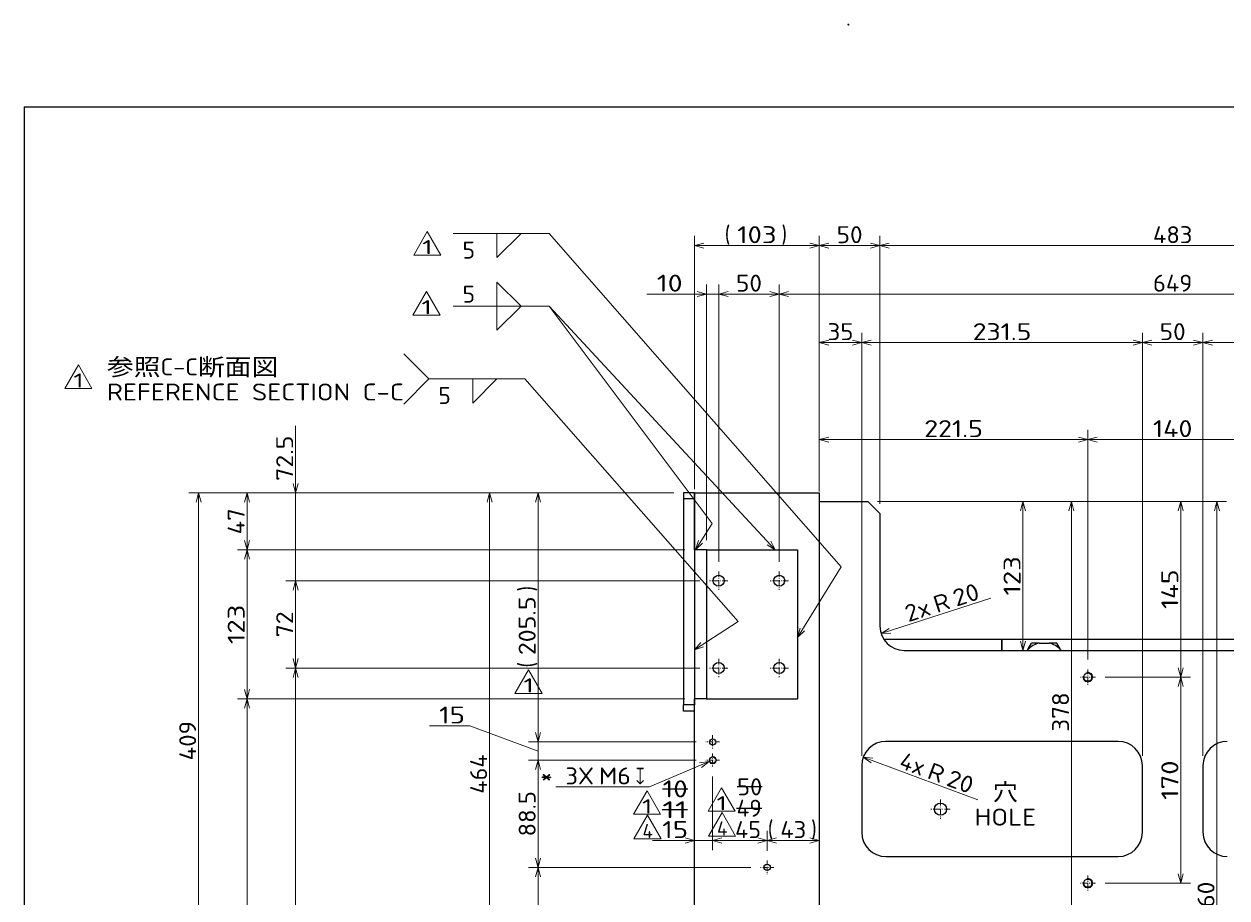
# Model space of a CAD drawing. Extents: x 0 to 1248, y -10 to 833.
# Drawn here: x 40 to 288.1, y 652.9 to 833.1 of the extents above; entities that cross this region are included whole.
import ezdxf
from ezdxf.enums import TextEntityAlignment as Align

# ---------------------------------------------------------------- set-up
doc = ezdxf.new("R2010")
doc.units = 0
doc.linetypes.add('DASHDOT', pattern=[18.5, 12, -3, 0.5, -3])
doc.layers.get('0').update_dxf_attribs({"lineweight": 13})
doc.styles.add('GDT', font='gdt.shx')
doc.styles.get("Standard").update_dxf_attribs({"font": 'isocp.shx'})
doc.dimstyles.get("Standard").update_dxf_attribs({"dimtxt": 2.5, "dimasz": 2.5, "dimexe": 1.25, "dimexo": 0.625, "dimtad": 1, "dimcen": 2.5, "dimadec": 0, "dimazin": 0, "dimtfac": 1, "dimtmove": 0, "dimatfit": 0, "dimfxl": 1, "dimarcsym": 0})

# ---------------------------------------------------------------- blocks, each defined once
blk = doc.blocks.new('*D1')
at = {"color": 7, "lineweight": 13}
for p, q in [((215.993362, 734.655274), (247.993362, 734.655274)), ((245.993362, 703.905274), (245.993362, 734.655274))]:
    blk.add_line(p, q, dxfattribs=at)
for points in [[(246.510999, 732.723424), (245.993362, 734.655274), (245.475725, 732.723424)], [(245.475725, 705.837127), (245.993362, 703.905274), (246.510999, 705.837127)]]:
    blk.add_lwpolyline(points, dxfattribs=at)
at = {"color": 7, "lineweight": 13, "width": 0.854609}
blk.add_text('123', height=3.5, rotation=90, dxfattribs=at).set_placement((245.493362, 715.220881), (245.493362, 723.339669), align=Align.FIT)
blk = doc.blocks.new('*D3')
at = {"color": 214, "lineweight": 13}
for p, q in [((181.302612, 680.98811), (168.975906, 675.774353)), ((168.975906, 675.774353), (149.64614, 675.774353))]:
    blk.add_line(p, q, dxfattribs=at)
blk.add_lwpolyline([(179.725013, 679.758806), (181.302612, 680.98811), (179.321716, 680.7123)], dxfattribs=at)
for s, width, p, p2 in [('3X', 0.953546, (151.64614, 676.274353), (157.526344, 676.274353)), ('M6', 0.967101, (158.526344, 676.274353), (165.134864, 676.274353))]:
    blk.add_text(s, height=3.5, dxfattribs=dict(at, width=width)).set_placement(p, p2, align=Align.FIT)
at = {"color": 214, "lineweight": 13, "style": 'GDT', "width": 0.52601}
blk.add_text('x', height=3.5, dxfattribs=at).set_placement((166.134872, 676.274353), (167.975906, 676.274353), align=Align.FIT)
blk = doc.blocks.new('*D17')
at = {"color": 7, "lineweight": 13}
for p, q in [((173.993362, 736.405274), (133.993362, 736.405274)), ((135.993362, 620.405274), (135.993362, 736.405274)), ((184.618362, 620.405274), (133.993362, 620.405274))]:
    blk.add_line(p, q, dxfattribs=at)
for points in [[(136.511001, 734.473424), (135.993362, 736.405274), (135.475723, 734.473424)], [(135.475723, 622.337128), (135.993362, 620.405274), (136.511001, 622.337128)]]:
    blk.add_lwpolyline(points, dxfattribs=at)
at = {"color": 7, "lineweight": 13, "width": 0.839874}
blk.add_text('464', height=3.5, rotation=90, dxfattribs=at).set_placement((135.493362, 674.345881), (135.493362, 682.464667), align=Align.FIT)
blk = doc.blocks.new('*D20')
at = {"color": 7, "lineweight": 13}
blk.add_line((216.736259, 707.365807), (239.382892, 714.694583), dxfattribs=at)
blk.add_lwpolyline([(218.414886, 708.453103), (216.736259, 707.365807), (218.733638, 707.468119)], dxfattribs=at)
for s, rotation, width, p, p2 in [('20', 17.932347, 0.868247, (232.232017, 712.905988), (237.326103, 714.554509)), ('R', 17.932356, 1.078998, (228.200851, 711.601443), (231.280593, 712.598094)), ('2x', 17.932346, 0.909155, (222.347827, 709.70732), (227.249431, 711.293551))]:
    blk.add_text(s, height=3.5, rotation=rotation, dxfattribs=dict(at, width=width)).set_placement(p, p2, align=Align.FIT)
blk = doc.blocks.new('*D21')
at = {"color": 7, "lineweight": 13}
blk.add_line((213.058364, 681.901926), (236.683536, 673.094033), dxfattribs=at)
blk.add_lwpolyline([(215.049335, 681.712098), (213.058364, 681.901926), (214.687682, 680.742045)], dxfattribs=at)
for s, rotation, width, p, p2 in [('4x', 339.553621, 0.909155, (220.232959, 679.760726), (225.060268, 677.961017)), ('R', 339.553598, 1.078997, (225.997268, 677.611688), (229.030326, 676.480906)), ('20', 339.553634, 0.868247, (229.967327, 676.131576), (234.984203, 674.261194))]:
    blk.add_text(s, height=3.5, rotation=rotation, dxfattribs=dict(at, width=width)).set_placement(p, p2, align=Align.FIT)
blk = doc.blocks.new('*D27')
at = {"color": 7, "lineweight": 13}
for p, q in [((145.993362, 676.280274), (145.993362, 690.030274)), ((131.933944, 688.338012), (123.579757, 688.338012)), ((145.993362, 683.155274), (131.933944, 688.338012)), ((178.59336, 685.030274), (143.993362, 685.030274)), ((178.59336, 681.280274), (143.993362, 681.280274))]:
    blk.add_line(p, q, dxfattribs=at)
for points in [[(145.475723, 686.962126), (145.993362, 685.030274), (146.511001, 686.962126)], [(146.511001, 679.348423), (145.993362, 681.280274), (145.475723, 679.348423)]]:
    blk.add_lwpolyline(points, dxfattribs=at)
at = {"color": 7, "lineweight": 13, "width": 0.868247}
blk.add_text('15', height=3.5, dxfattribs=at).set_placement((125.579757, 688.838012), (130.933944, 688.838012), align=Align.FIT)
blk = doc.blocks.new('*D28')
at = {"color": 7, "lineweight": 13}
for p, q in [((173.993362, 736.405274), (143.993362, 736.405274)), ((145.993362, 685.030274), (145.993362, 736.405274)), ((178.59336, 685.030274), (143.993362, 685.030274))]:
    blk.add_line(p, q, dxfattribs=at)
for points in [[(146.511001, 734.473424), (145.993362, 736.405274), (145.475723, 734.473424)], [(145.475723, 686.962126), (145.993362, 685.030274), (146.511001, 686.962126)]]:
    blk.add_lwpolyline(points, dxfattribs=at)
for s, p in [(')', (145.493362, 716.050565)), ('(', (145.493362, 700.362125))]:
    blk.add_text(s, height=3.5, rotation=90.000003, dxfattribs=at).set_placement(p)
at = {"color": 7, "lineweight": 13, "width": 0.8352}
blk.add_text('205.5', height=3.5, rotation=90, dxfattribs=at).set_placement((145.493362, 702.94016), (145.493362, 715.050565), align=Align.FIT)
blk = doc.blocks.new('*D29')
at = {"color": 7, "lineweight": 13}
for p, q in [((178.59336, 681.280274), (143.993362, 681.280274)), ((145.993362, 659.155274), (145.993362, 681.280274)), ((189.84336, 659.155274), (143.993362, 659.155274))]:
    blk.add_line(p, q, dxfattribs=at)
for points in [[(146.511001, 679.348423), (145.993362, 681.280274), (145.475723, 679.348423)], [(145.475723, 661.087127), (145.993362, 659.155274), (146.511001, 661.087127)]]:
    blk.add_lwpolyline(points, dxfattribs=at)
at = {"color": 7, "lineweight": 13, "width": 0.836938}
blk.add_text('88.5', height=3.5, rotation=90, dxfattribs=at).set_placement((145.493362, 665.544869), (145.493362, 674.890679), align=Align.FIT)
blk = doc.blocks.new('*D30')
at = {"color": 7, "lineweight": 13}
for p, q in [((189.84336, 659.155274), (143.993362, 659.155274)), ((145.993362, 634.155274), (145.993362, 659.155274)), ((176.243362, 634.155274), (143.993362, 634.155274))]:
    blk.add_line(p, q, dxfattribs=at)
for points in [[(146.511001, 657.223422), (145.993362, 659.155274), (145.475723, 657.223422)], [(145.475723, 636.087125), (145.993362, 634.155274), (146.511001, 636.087125)]]:
    blk.add_lwpolyline(points, dxfattribs=at)
at = {"color": 7, "lineweight": 13, "width": 0.854609}
blk.add_text('100', height=3.5, rotation=90, dxfattribs=at).set_placement((145.493362, 642.595879), (145.493362, 650.714669), align=Align.FIT)
blk = doc.blocks.new('*D33')
at = {"color": 7, "lineweight": 13}
for p, q in [((215.993362, 734.655274), (287.993362, 734.655274)), ((285.993362, 569.655274), (285.993362, 734.655274)), ((275.643362, 569.655274), (287.993362, 569.655274))]:
    blk.add_line(p, q, dxfattribs=at)
for points in [[(286.511, 732.723424), (285.993362, 734.655274), (285.475724, 732.723424)], [(285.475724, 571.587128), (285.993362, 569.655274), (286.511, 571.587128)]]:
    blk.add_lwpolyline(points, dxfattribs=at)
at = {"color": 7, "lineweight": 13, "width": 0.854609}
blk.add_text('660', height=3.5, rotation=90, dxfattribs=at).set_placement((285.493362, 648.095879), (285.493362, 656.214667), align=Align.FIT)
blk = doc.blocks.new('*D46')
at = {"color": 7, "lineweight": 13}
for p, q in [((180.743362, 726.655274), (180.743362, 779.405274)), ((183.243362, 722.155274), (183.243362, 779.405274)), ((168.459297, 777.405274), (188.243362, 777.405274))]:
    blk.add_line(p, q, dxfattribs=at)
for points in [[(178.811508, 776.887635), (180.743362, 777.405274), (178.811508, 777.922913)], [(185.175216, 777.922913), (183.243362, 777.405274), (185.175216, 776.887635)]]:
    blk.add_lwpolyline(points, dxfattribs=at)
at = {"color": 7, "lineweight": 13, "width": 0.868247}
blk.add_text('10', height=3.5, dxfattribs=at).set_placement((170.459297, 777.905274), (175.813484, 777.905274), align=Align.FIT)
blk = doc.blocks.new('*D47')
at = {"color": 7, "lineweight": 13}
for p, q in [((183.243362, 722.155274), (183.243362, 779.405274)), ((195.743362, 722.155274), (195.743362, 779.405274)), ((183.243362, 777.405274), (195.743362, 777.405274))]:
    blk.add_line(p, q, dxfattribs=at)
for points in [[(185.175216, 777.922913), (183.243362, 777.405274), (185.175216, 776.887635)], [(193.811508, 776.887635), (195.743362, 777.405274), (193.811508, 777.922913)]]:
    blk.add_lwpolyline(points, dxfattribs=at)
at = {"color": 7, "lineweight": 13, "width": 0.868247}
blk.add_text('50', height=3.5, dxfattribs=at).set_placement((186.816268, 777.905274), (192.170455, 777.905274), align=Align.FIT)
blk = doc.blocks.new('*D48')
at = {"color": 7, "lineweight": 13}
for p, q in [((195.743362, 722.155274), (195.743362, 779.405274)), ((357.993362, 722.155274), (357.993362, 779.405274)), ((195.743362, 777.405274), (357.993362, 777.405274))]:
    blk.add_line(p, q, dxfattribs=at)
for points in [[(197.675216, 777.922913), (195.743362, 777.405274), (197.675216, 776.887635)], [(356.061508, 776.887635), (357.993362, 777.405274), (356.061508, 777.922913)]]:
    blk.add_lwpolyline(points, dxfattribs=at)
at = {"color": 7, "lineweight": 13, "width": 0.86987}
blk.add_text('649', height=3.5, dxfattribs=at).set_placement((272.808969, 777.905274), (280.927755, 777.905274), align=Align.FIT)
blk = doc.blocks.new('*D51')
at = {"color": 7, "lineweight": 13}
for p, q in [((203.993362, 736.655274), (203.993362, 769.405274)), ((212.743362, 682.155274), (212.743362, 769.405274)), ((203.993362, 767.405274), (212.743362, 767.405274))]:
    blk.add_line(p, q, dxfattribs=at)
for points in [[(205.925216, 767.922913), (203.993362, 767.405274), (205.925216, 766.887635)], [(210.811508, 766.887635), (212.743362, 767.405274), (210.811508, 767.922913)]]:
    blk.add_lwpolyline(points, dxfattribs=at)
at = {"color": 7, "lineweight": 13, "width": 0.868247}
blk.add_text('35', height=3.5, dxfattribs=at).set_placement((205.691268, 767.905274), (211.045455, 767.905274), align=Align.FIT)
blk = doc.blocks.new('*D52')
at = {"color": 7, "lineweight": 13}
for p, q in [((212.743362, 682.155274), (212.743362, 769.405274)), ((270.618362, 682.155274), (270.618362, 769.405274)), ((212.743362, 767.405274), (270.618362, 767.405274))]:
    blk.add_line(p, q, dxfattribs=at)
for points in [[(214.675212, 767.922913), (212.743362, 767.405274), (214.675212, 766.887635)], [(268.68651, 766.887635), (270.618362, 767.405274), (268.68651, 767.922913)]]:
    blk.add_lwpolyline(points, dxfattribs=at)
at = {"color": 7, "lineweight": 13, "width": 0.8352}
blk.add_text('231.5', height=3.5, dxfattribs=at).set_placement((235.625659, 767.905274), (247.736064, 767.905274), align=Align.FIT)
blk = doc.blocks.new('*D53')
at = {"color": 7, "lineweight": 13}
for p, q in [((270.618362, 682.155274), (270.618362, 769.405274)), ((283.118362, 682.155274), (283.118362, 769.405274)), ((270.618362, 767.405274), (283.118362, 767.405274))]:
    blk.add_line(p, q, dxfattribs=at)
for points in [[(272.550213, 767.922913), (270.618362, 767.405274), (272.550213, 766.887635)], [(281.18651, 766.887635), (283.118362, 767.405274), (281.18651, 767.922913)]]:
    blk.add_lwpolyline(points, dxfattribs=at)
at = {"color": 7, "lineweight": 13, "width": 0.868247}
blk.add_text('50', height=3.5, dxfattribs=at).set_placement((274.191266, 767.905274), (279.545457, 767.905274), align=Align.FIT)
blk = doc.blocks.new('*D54')
at = {"color": 7, "lineweight": 13}
for p, q in [((283.118362, 682.155274), (283.118362, 769.405274)), ((340.993362, 682.155274), (340.993362, 769.405274)), ((283.118362, 767.405274), (340.993362, 767.405274))]:
    blk.add_line(p, q, dxfattribs=at)
for points in [[(285.050213, 767.922913), (283.118362, 767.405274), (285.050213, 766.887635)], [(339.061511, 766.887635), (340.993362, 767.405274), (339.061511, 767.922913)]]:
    blk.add_lwpolyline(points, dxfattribs=at)
at = {"color": 7, "lineweight": 13, "width": 0.8352}
blk.add_text('231.5', height=3.5, dxfattribs=at).set_placement((306.000659, 767.905274), (318.111064, 767.905274), align=Align.FIT)
blk = doc.blocks.new('*D56')
at = {"color": 7, "lineweight": 13}
for p, q in [((173.993362, 736.405274), (73.993362, 736.405274)), ((75.993362, 634.155274), (75.993362, 736.405274)), ((169.618362, 634.155274), (73.993362, 634.155274))]:
    blk.add_line(p, q, dxfattribs=at)
for points in [[(76.511001, 734.473424), (75.993362, 736.405274), (75.475723, 734.473424)], [(75.475723, 636.087125), (75.993362, 634.155274), (76.511001, 636.087125)]]:
    blk.add_lwpolyline(points, dxfattribs=at)
at = {"color": 7, "lineweight": 13, "width": 0.86987}
blk.add_text('409', height=3.5, rotation=90, dxfattribs=at).set_placement((75.493362, 681.220881), (75.493362, 689.339667), align=Align.FIT)
blk = doc.blocks.new('*D59')
at = {"color": 7, "lineweight": 13}
for p, q in [((173.993362, 736.405274), (83.993362, 736.405274)), ((85.993362, 724.655274), (85.993362, 736.405274)), ((176.243362, 724.655274), (83.993362, 724.655274))]:
    blk.add_line(p, q, dxfattribs=at)
for points in [[(86.511001, 734.473424), (85.993362, 736.405274), (85.475723, 734.473424)], [(85.475723, 726.587125), (85.993362, 724.655274), (86.511001, 726.587125)]]:
    blk.add_lwpolyline(points, dxfattribs=at)
at = {"color": 7, "lineweight": 13, "width": 0.868247}
blk.add_text('47', height=3.5, rotation=90, dxfattribs=at).set_placement((85.493362, 727.853181), (85.493362, 733.207368), align=Align.FIT)
blk = doc.blocks.new('*D60')
at = {"color": 7, "lineweight": 13}
for p, q in [((176.243362, 724.655274), (83.993362, 724.655274)), ((85.993362, 693.905274), (85.993362, 724.655274)), ((176.243362, 693.905274), (83.993362, 693.905274))]:
    blk.add_line(p, q, dxfattribs=at)
for points in [[(86.511001, 722.723424), (85.993362, 724.655274), (85.475723, 722.723424)], [(85.475723, 695.837126), (85.993362, 693.905274), (86.511001, 695.837126)]]:
    blk.add_lwpolyline(points, dxfattribs=at)
at = {"color": 7, "lineweight": 13, "width": 0.854609}
blk.add_text('123', height=3.5, rotation=90, dxfattribs=at).set_placement((85.493362, 705.220881), (85.493362, 713.339667), align=Align.FIT)
blk = doc.blocks.new('*D61')
at = {"color": 7, "lineweight": 13}
for p, q in [((176.243362, 693.905274), (83.993362, 693.905274)), ((85.993362, 549.50528), (85.993362, 693.905274)), ((176.243362, 549.50528), (83.993362, 549.50528))]:
    blk.add_line(p, q, dxfattribs=at)
for points in [[(86.511001, 691.973422), (85.993362, 693.905274), (85.475723, 691.973422)], [(85.475723, 551.437119), (85.993362, 549.50528), (86.511001, 551.437119)]]:
    blk.add_lwpolyline(points, dxfattribs=at)
at = {"color": 7, "lineweight": 13, "width": 0.8352}
blk.add_text('577.6', height=3.5, rotation=90, dxfattribs=at).set_placement((85.493362, 615.650079), (85.493362, 627.76048), align=Align.FIT)
blk = doc.blocks.new('*D64')
at = {"color": 7, "lineweight": 13}
for p, q in [((95.993362, 713.280274), (95.993362, 750.227166)), ((173.993362, 736.405274), (93.993362, 736.405274)), ((179.368362, 718.280274), (93.993362, 718.280274))]:
    blk.add_line(p, q, dxfattribs=at)
for points in [[(95.475723, 738.337125), (95.993362, 736.405274), (96.511001, 738.337125)], [(96.511001, 716.348422), (95.993362, 718.280274), (95.475723, 716.348422)]]:
    blk.add_lwpolyline(points, dxfattribs=at)
at = {"color": 7, "lineweight": 13, "width": 0.836938}
blk.add_text('72.5', height=3.5, rotation=90, dxfattribs=at).set_placement((95.493362, 738.881356), (95.493362, 748.227166), align=Align.FIT)
blk = doc.blocks.new('*D65')
at = {"color": 7, "lineweight": 13}
for p, q in [((179.368362, 718.280274), (93.993362, 718.280274)), ((95.993362, 700.280274), (95.993362, 718.280274)), ((179.368362, 700.280274), (93.993362, 700.280274))]:
    blk.add_line(p, q, dxfattribs=at)
for points in [[(96.511001, 716.348422), (95.993362, 718.280274), (95.475723, 716.348422)], [(95.475723, 702.212126), (95.993362, 700.280274), (96.511001, 702.212126)]]:
    blk.add_lwpolyline(points, dxfattribs=at)
at = {"color": 7, "lineweight": 13, "width": 0.868247}
blk.add_text('72', height=3.5, rotation=90, dxfattribs=at).set_placement((95.493362, 706.603179), (95.493362, 711.95737), align=Align.FIT)
blk = doc.blocks.new('*D66')
at = {"color": 7, "lineweight": 13}
for p, q in [((179.368362, 700.280274), (93.993362, 700.280274)), ((95.993362, 543.13028), (95.993362, 700.280274)), ((179.368362, 543.13028), (93.993362, 543.13028))]:
    blk.add_line(p, q, dxfattribs=at)
for points in [[(96.511001, 698.348423), (95.993362, 700.280274), (95.475723, 698.348423)], [(95.475723, 545.062119), (95.993362, 543.13028), (96.511001, 545.062119)]]:
    blk.add_lwpolyline(points, dxfattribs=at)
at = {"color": 7, "lineweight": 13, "width": 0.8352}
blk.add_text('628.6', height=3.5, rotation=90, dxfattribs=at).set_placement((95.493362, 615.650079), (95.493362, 627.76048), align=Align.FIT)
blk = doc.blocks.new('*D115')
at = {"color": 7, "lineweight": 13}
for p, q in [((178.243362, 737.155274), (178.243362, 789.405274)), ((203.993362, 736.655274), (203.993362, 789.405274)), ((178.243362, 787.405274), (203.993362, 787.405274))]:
    blk.add_line(p, q, dxfattribs=at)
for points in [[(180.175216, 787.922913), (178.243362, 787.405274), (180.175216, 786.887635)], [(202.061508, 786.887635), (203.993362, 787.405274), (202.061508, 787.922913)]]:
    blk.add_lwpolyline(points, dxfattribs=at)
for s, p in [('(', (184.480934, 787.905274)), (')', (196.177757, 787.905274))]:
    blk.add_text(s, height=3.5, dxfattribs=at).set_placement(p)
at = {"color": 7, "lineweight": 13, "width": 0.854609}
blk.add_text('103', height=3.5, dxfattribs=at).set_placement((187.058967, 787.905274), (195.177757, 787.905274), align=Align.FIT)
blk = doc.blocks.new('*D116')
at = {"color": 7, "lineweight": 13}
for p, q in [((203.993362, 736.655274), (203.993362, 789.405274)), ((216.493362, 734.155274), (216.493362, 789.405274)), ((203.993362, 787.405274), (216.493362, 787.405274))]:
    blk.add_line(p, q, dxfattribs=at)
for points in [[(205.925216, 787.922913), (203.993362, 787.405274), (205.925216, 786.887635)], [(214.561511, 786.887635), (216.493362, 787.405274), (214.561511, 787.922913)]]:
    blk.add_lwpolyline(points, dxfattribs=at)
at = {"color": 7, "lineweight": 13, "width": 0.868247}
blk.add_text('50', height=3.5, dxfattribs=at).set_placement((207.566268, 787.905274), (212.920455, 787.905274), align=Align.FIT)
blk = doc.blocks.new('*D117')
at = {"color": 7, "lineweight": 13}
for p, q in [((216.493362, 734.155274), (216.493362, 789.405274)), ((337.243362, 734.155274), (337.243362, 789.405274)), ((216.493362, 787.405274), (337.243362, 787.405274))]:
    blk.add_line(p, q, dxfattribs=at)
for points in [[(218.425212, 787.922913), (216.493362, 787.405274), (218.425212, 786.887635)], [(335.311511, 786.887635), (337.243362, 787.405274), (335.311511, 787.922913)]]:
    blk.add_lwpolyline(points, dxfattribs=at)
at = {"color": 7, "lineweight": 13, "width": 0.854609}
blk.add_text('483', height=3.5, dxfattribs=at).set_placement((272.808969, 787.905274), (280.927755, 787.905274), align=Align.FIT)
blk = doc.blocks.new('*D120')
at = {"color": 7, "lineweight": 13}
for p, q in [((215.993362, 734.655274), (280.530128, 734.655274)), ((278.530128, 698.405274), (278.530128, 734.655274)), ((262.968362, 698.405274), (280.530128, 698.405274))]:
    blk.add_line(p, q, dxfattribs=at)
for points in [[(279.047766, 732.723424), (278.530128, 734.655274), (278.01249, 732.723424)], [(278.01249, 700.337126), (278.530128, 698.405274), (279.047766, 700.337126)]]:
    blk.add_lwpolyline(points, dxfattribs=at)
at = {"color": 7, "lineweight": 13, "width": 0.854609}
blk.add_text('145', height=3.5, rotation=90.000003, dxfattribs=at).set_placement((278.030128, 712.470881), (278.030128, 720.589669), align=Align.FIT)
blk = doc.blocks.new('*D121')
at = {"color": 7, "lineweight": 13}
for p, q in [((262.968362, 698.405274), (280.530128, 698.405274)), ((278.530128, 655.905274), (278.530128, 698.405274)), ((262.968362, 655.905274), (280.530128, 655.905274))]:
    blk.add_line(p, q, dxfattribs=at)
for points in [[(279.047766, 696.473423), (278.530128, 698.405274), (278.01249, 696.473423)], [(278.01249, 657.837127), (278.530128, 655.905274), (279.047766, 657.837127)]]:
    blk.add_lwpolyline(points, dxfattribs=at)
at = {"color": 7, "lineweight": 13, "width": 0.854609}
blk.add_text('170', height=3.5, rotation=90.000003, dxfattribs=at).set_placement((278.030128, 673.095881), (278.030128, 681.214667), align=Align.FIT)
blk = doc.blocks.new('*D122')
at = {"color": 7, "lineweight": 13}
for p, q in [((203.993362, 736.655274), (203.993362, 749.405274)), ((259.368362, 702.005275), (259.368362, 749.405274)), ((203.993362, 747.405274), (259.368362, 747.405274))]:
    blk.add_line(p, q, dxfattribs=at)
for points in [[(205.925216, 747.922913), (203.993362, 747.405274), (205.925216, 746.887635)], [(257.436509, 746.887635), (259.368362, 747.405274), (257.436509, 747.922913)]]:
    blk.add_lwpolyline(points, dxfattribs=at)
at = {"color": 7, "lineweight": 13, "width": 0.8352}
blk.add_text('221.5', height=3.5, dxfattribs=at).set_placement((225.625659, 747.905274), (237.736064, 747.905274), align=Align.FIT)
blk = doc.blocks.new('*D123')
at = {"color": 7, "lineweight": 13}
for p, q in [((259.368362, 702.005275), (259.368362, 749.405274)), ((294.368362, 702.005275), (294.368362, 749.405274)), ((259.368362, 747.405274), (294.368362, 747.405274))]:
    blk.add_line(p, q, dxfattribs=at)
for points in [[(261.300213, 747.922913), (259.368362, 747.405274), (261.300213, 746.887635)], [(292.436509, 746.887635), (294.368362, 747.405274), (292.436509, 747.922913)]]:
    blk.add_lwpolyline(points, dxfattribs=at)
at = {"color": 7, "lineweight": 13, "width": 0.854609}
blk.add_text('140', height=3.5, dxfattribs=at).set_placement((272.808969, 747.905274), (280.927755, 747.905274), align=Align.FIT)
blk = doc.blocks.new('*D126')
at = {"color": 5, "lineweight": 13}
for p, q in [((181.993362, 677.880275), (181.993362, 662.703551)), ((169.597251, 664.703551), (186.993362, 664.703551))]:
    blk.add_line(p, q, dxfattribs=at)
for points in [[(176.311508, 664.185914), (178.243362, 664.703551), (176.311508, 665.22119)], [(183.925216, 665.22119), (181.993362, 664.703551), (183.925216, 664.185914)]]:
    blk.add_lwpolyline(points, dxfattribs=at)
at = {"color": 5, "lineweight": 13, "width": 0.868247}
blk.add_text('15', height=3.5, dxfattribs=at).set_placement((171.597259, 665.203551), (176.951446, 665.203551), align=Align.FIT)
blk = doc.blocks.new('*D127')
at = {"color": 5, "lineweight": 13}
for p, q in [((181.993362, 677.880275), (181.993362, 662.703551)), ((193.243362, 662.555274), (193.243362, 666.703551)), ((181.993362, 664.703551), (193.243362, 664.703551))]:
    blk.add_line(p, q, dxfattribs=at)
for points in [[(183.925216, 665.22119), (181.993362, 664.703551), (183.925216, 664.185914)], [(191.311508, 664.185914), (193.243362, 664.703551), (191.311508, 665.22119)]]:
    blk.add_lwpolyline(points, dxfattribs=at)
at = {"color": 5, "lineweight": 13, "width": 0.868247}
blk.add_text('45', height=3.5, dxfattribs=at).set_placement((186.620941, 665.203551), (191.975128, 665.203551), align=Align.FIT)
blk = doc.blocks.new('*D128')
at = {"color": 7, "lineweight": 13}
for p, q in [((193.243362, 662.555274), (193.243362, 666.703551)), ((193.243362, 664.703551), (203.993362, 664.703551))]:
    blk.add_line(p, q, dxfattribs=at)
for points in [[(195.175216, 665.22119), (193.243362, 664.703551), (195.175216, 664.185914)], [(202.061508, 664.185914), (203.993362, 664.703551), (202.061508, 665.22119)]]:
    blk.add_lwpolyline(points, dxfattribs=at)
for s, p in [('(', (193.363731, 665.203551)), (')', (202.295959, 665.203551))]:
    blk.add_text(s, height=3.5, dxfattribs=at).set_placement(p)
at = {"color": 7, "lineweight": 13, "width": 0.868247}
blk.add_text('43', height=3.5, dxfattribs=at).set_placement((195.941772, 665.203551), (201.295959, 665.203551), align=Align.FIT)
blk = doc.blocks.new('*D129')
at = {"color": 7, "lineweight": 13}
for p, q in [((215.993362, 734.655274), (257.993362, 734.655274)), ((255.993362, 640.155274), (255.993362, 734.655274)), ((217.393363, 640.155274), (257.993362, 640.155274))]:
    blk.add_line(p, q, dxfattribs=at)
for points in [[(256.510999, 732.723424), (255.993362, 734.655274), (255.475725, 732.723424)], [(255.475725, 642.087125), (255.993362, 640.155274), (256.510999, 642.087125)]]:
    blk.add_lwpolyline(points, dxfattribs=at)
at = {"color": 7, "lineweight": 13, "width": 0.854609}
blk.add_text('378', height=3.5, rotation=90, dxfattribs=at).set_placement((255.493362, 687.148921), (255.493362, 695.267707), align=Align.FIT)

msp = doc.modelspace()

# ---------------------------------------------------------------- linework, layer by layer
at = {"color": 7, "lineweight": 25}
for p, q in [((40, 816), (1164, 816)), ((40, 816), (40, 25)), ((178.2434, 736.4053), (175.9934, 736.4053)), ((175.9934, 736.4053), (175.9934, 735.1553)), ((175.9934, 735.1553), (175.9934, 692.6553)), ((178.2434, 735.1553), (175.9934, 735.1553)), ((178.2434, 724.6553), (178.2434, 736.4053)), ((178.2434, 736.4053), (203.9934, 736.4053)), ((178.2434, 736.4053), (178.2434, 735.1553)), ((178.2434, 735.1553), (178.2434, 692.6553)), ((203.9934, 736.4053), (203.9934, 634.1553)), ((203.9934, 734.6553), (203.9934, 634.1553)), ((203.9934, 734.6553), (213.9934, 734.6553)), ((213.9934, 734.6553), (216.4934, 732.1553)), ((216.4934, 732.1553), (216.4934, 708.9053)), ((180.7434, 724.6553), (178.2434, 724.6553)), ((178.2434, 724.6553), (178.2434, 693.9053)), ((180.7434, 724.6553), (199.4934, 724.6553)), ((180.7434, 724.6553), (180.7434, 693.9053)), ((199.4934, 724.6553), (199.4934, 693.9053)), ((241.6184, 706.1553), (217.3174, 706.1553)), ((310.3684, 706.1553), (241.6184, 706.1553)), ((241.6184, 703.9052), (241.6184, 706.1553)), ((241.6184, 706.1553), (241.6184, 703.9052)), ((247.0001, 704.0713), (247.7703, 705.4053)), ((249.3106, 705.4053), (247.7703, 705.4053)), ((249.3106, 705.4053), (251.4261, 705.4053)), ((252.9664, 705.4053), (251.4261, 705.4053)), ((253.7366, 704.0713), (252.9664, 705.4053)), ((221.4934, 703.9053), (332.2434, 703.9053)), ((247.0001, 704.0713), (246.9042, 703.9052)), ((253.7366, 704.0713), (253.8325, 703.9052)), ((175.9934, 691.4053), (175.9934, 692.6553)), ((178.2434, 692.6553), (175.9934, 692.6553)), ((178.2434, 634.1553), (178.2434, 693.9053)), ((180.7434, 693.9053), (178.2434, 693.9053)), ((178.2434, 691.4053), (178.2434, 692.6553)), ((180.7434, 693.9053), (199.4934, 693.9053)), ((178.2434, 691.4053), (175.9934, 691.4053)), ((265.6184, 685.1553), (217.7434, 685.1553)), ((212.7434, 680.1553), (212.7434, 666.4053)), ((270.6184, 666.4053), (270.6184, 680.1553)), ((283.1184, 680.1553), (283.1184, 666.4053)), ((171.6848, 675.3902), (176.864, 675.3902)), ((187.0479, 675.8137), (192.227, 675.8137)), ((217.7434, 661.4053), (265.6184, 661.4053))]:
    msp.add_line(p, q, dxfattribs=at)
at = {"color": 7, "lineweight": 13}
for p, q in [((120.3511, 785.4496), (123.1511, 790.2994)), ((123.1511, 790.2994), (125.9511, 785.4496)), ((128.4934, 789.9053), (148.2866, 789.9053)), ((120.3511, 785.4496), (125.9511, 785.4496)), ((120.2032, 773.0546), (123.0032, 777.9043)), ((123.0032, 777.9043), (125.8032, 773.0546)), ((128.4934, 774.9053), (148.2866, 774.9053)), ((194.9261, 724.6553), (148.2866, 774.9053)), ((120.2032, 773.0546), (125.8032, 773.0546)), ((48.4073, 757.9289), (51.2073, 762.7787)), ((51.2073, 762.7787), (54.0073, 757.9289)), ((123.4934, 759.9053), (143.2866, 759.9053)), ((48.4073, 757.9289), (54.0073, 757.9289)), ((141.2205, 695.0474), (144.0205, 699.8971)), ((144.0205, 699.8971), (146.8205, 695.0474)), ((141.2205, 695.0474), (146.8205, 695.0474)), ((165.665, 670.1054), (168.465, 674.9551)), ((168.465, 674.9551), (171.265, 670.1054)), ((181.0429, 670.7484), (183.8429, 675.5981)), ((183.8429, 675.5981), (186.6429, 670.7484)), ((165.665, 670.1054), (171.265, 670.1054)), ((181.0429, 670.7484), (186.6429, 670.7484))]:
    msp.add_line(p, q, dxfattribs=at)
at = {"color": 7, "linetype": 'DASHDOT', "lineweight": 13, "ltscale": 0.09375}
for p, q in [((183.2434, 720.1553), (183.2434, 716.4053)), ((195.7434, 720.1553), (195.7434, 716.4053)), ((185.1184, 718.2803), (181.3684, 718.2803)), ((197.6184, 718.2803), (193.8684, 718.2803)), ((183.2434, 702.1553), (183.2434, 698.4053)), ((195.7434, 702.1553), (195.7434, 698.4053)), ((185.1184, 700.2803), (181.3684, 700.2803)), ((197.6184, 700.2803), (193.8684, 700.2803))]:
    msp.add_line(p, q, dxfattribs=at)
at = {"color": 7, "linetype": 'DASHDOT', "lineweight": 13, "ltscale": 0.08}
for p, q in [((259.3684, 700.0053), (259.3684, 696.8053)), ((260.9684, 698.4053), (257.7684, 698.4053)), ((259.3684, 657.5053), (259.3684, 654.3053)), ((260.9684, 655.9053), (257.7684, 655.9053))]:
    msp.add_line(p, q, dxfattribs=at)
at = {"color": 7, "linetype": 'DASHDOT', "lineweight": 13, "ltscale": 0.07}
for p, q in [((183.3934, 685.0303), (180.5934, 685.0303)), ((181.9934, 686.4303), (181.9934, 683.6303)), ((181.9934, 682.6803), (181.9934, 679.8803)), ((181.9934, 682.6803), (181.9934, 679.8803)), ((183.3934, 681.2803), (180.5934, 681.2803)), ((183.3934, 681.2803), (180.5934, 681.2803)), ((193.2434, 660.5553), (193.2434, 657.7553)), ((194.6434, 659.1553), (191.8434, 659.1553))]:
    msp.add_line(p, q, dxfattribs=at)
at = {"color": 7, "linetype": 'DASHDOT', "lineweight": 13, "ltscale": 0.1}
for p, q in [((228.9934, 673.1553), (228.9934, 669.1553)), ((230.9934, 671.1553), (226.9934, 671.1553))]:
    msp.add_line(p, q, dxfattribs=at)
at = {"color": 5, "lineweight": 13}
for p, q in [((165.7807, 665.0793), (168.5807, 669.929)), ((168.5807, 669.929), (171.3807, 665.0793)), ((181.1458, 665.6118), (183.9458, 670.4615)), ((183.9458, 670.4615), (186.7458, 665.6118)), ((165.7807, 665.0793), (171.3807, 665.0793)), ((181.1458, 665.6118), (186.7458, 665.6118))]:
    msp.add_line(p, q, dxfattribs=at)
at = {"color": 5, "lineweight": 25}
for p, q in [((171.6156, 671.086), (176.7948, 671.086)), ((186.9428, 671.3912), (192.122, 671.3912))]:
    msp.add_line(p, q, dxfattribs=at)
at = {"color": 7, "lineweight": 13}
for points in [[(137.5139, 789.9053), (142.4859, 789.9053), (137.5139, 784.9333)], [(137.5139, 774.9053), (142.4859, 774.9053), (137.5139, 779.8773)], [(137.5139, 774.9053), (142.4859, 774.9053), (137.5139, 769.9333)], [(132.5139, 759.9053), (137.4859, 759.9053), (132.5139, 754.9333)]]:
    msp.add_lwpolyline(points, close=True, dxfattribs=at)
for points in [[(199.4934, 706.5573), (208.4934, 721.1553), (148.2866, 789.9053)], [(178.4574, 724.6553), (181.8955, 730.0879), (148.2866, 774.9053)], [(118.3142, 765.0845), (123.4934, 759.9053), (118.3142, 754.7261)], [(178.2434, 704.0353), (187.2434, 709.8734), (143.2866, 759.9053)], [(179.0531, 726.5645), (178.4574, 724.6553), (179.9279, 726.0109)], [(193.2325, 725.7191), (194.9261, 724.6553), (193.9913, 726.4234)], [(200.0666, 708.4734), (199.4934, 706.5573), (200.9478, 707.93)], [(179.5824, 705.5209), (178.2434, 704.0353), (180.1458, 704.6524)]]:
    msp.add_lwpolyline(points, dxfattribs=at)
msp.add_circle((210, 833), 0.1, dxfattribs=at)
at = {"color": 7, "lineweight": 25}
for centre, radius in [((183.2434, 718.2803), 1.125), ((195.7434, 718.2803), 1.125), ((183.2434, 700.2803), 1.125), ((195.7434, 700.2803), 1.125), ((259.3684, 698.4053), 0.85), ((181.9934, 685.0303), 0.65), ((181.9934, 681.2803), 0.65), ((228.9934, 671.1553), 1.25), ((193.2434, 659.1553), 0.65), ((259.3684, 655.9053), 0.85)]:
    msp.add_circle(centre, radius, dxfattribs=at)
for centre, radius, start, end in [((221.4934, 708.9053), 5, 180, 270), ((250.3685, 700.9051), 4.6229, 103.228454, 136.771586), ((250.3683, 700.9051), 4.6229, 43.228454, 76.771586), ((217.7434, 680.1553), 5, 90, 180), ((265.6184, 680.1553), 5, 0, 90), ((288.1184, 680.1553), 5, 90, 180), ((211.4934, 671.1553), 1.25, 359.645479, 0.354521), ((217.7434, 666.4053), 5, 180, 270), ((265.6184, 666.4053), 5, 270, 0), ((288.1184, 666.4053), 5, 180, 270)]:
    msp.add_arc(centre, radius, start, end, dxfattribs=at)
at = {"color": 7, "lineweight": 13}
for centre, radius in [((259.3684, 698.4053), 1), ((181.9934, 681.2803), 0.75), ((259.3684, 655.9053), 1)]:
    msp.add_arc(centre, radius, 169.999993, 100.000014, dxfattribs=at)

# ---------------------------------------------------------------- texts
for s, height, width, p, p2 in [('1', 2.91, 1.412505, (122.1011, 785.6431), (124.2541, 785.6431)), ('5', 3.5, 0.913976, (130.4184, 784.7261), (133.008, 784.7261)), ('5', 3.5, 0.913976, (130.4184, 775.6336), (133.008, 775.6336)), ('1', 2.91, 1.412505, (121.9532, 773.248), (124.1063, 773.248)), ('参照C-C断面図', 3.5, 1.368935, (57.0743, 760.6336), (92.4385, 760.6336)), ('1', 2.91, 1.412505, (50.1573, 758.1224), (52.3104, 758.1224)), ('REFERENCE SECTION C-C', 3.5, 0.887535, (57.0743, 755.4544), (118.3142, 755.4544)), ('5', 3.5, 0.913976, (125.4184, 754.7261), (128.008, 754.7261)), ('1', 2.91, 1.412505, (142.9705, 695.2408), (145.1235, 695.2408)), ('*', 3.5, 1.195196, (146.423, 676.3668), (149.0126, 676.3668)), ('50', 3.5, 0.839869, (187.0479, 674.0232), (192.227, 674.0232)), ('10', 3.5, 0.839869, (171.6848, 673.5998), (176.864, 673.5998)), ('穴', 3.5, 2.071677, (239.7564, 672.9544), (244.9356, 672.9544)), ('1', 2.91, 1.412505, (167.415, 670.2989), (169.5681, 670.2989)), ('1', 2.91, 1.412505, (182.7929, 670.9418), (184.946, 670.9418)), ('HOLE', 3.5, 0.977323, (235.9934, 667.7752), (248.6986, 667.7752))]:
    msp.add_text(s, height=height, dxfattribs=dict(at, width=width)).set_placement(p, p2, align=Align.FIT)
at = {"color": 5, "lineweight": 13}
for s, height, width, p, p2 in [('11', 3.5, 1.002424, (171.6156, 669.2955), (176.7948, 669.2955)), ('49', 3.5, 0.863199, (186.9428, 669.6109), (192.122, 669.6109)), ('4', 2.91, 0.863197, (167.5307, 665.1995), (169.6837, 665.1995)), ('4', 2.91, 0.863197, (182.8958, 665.732), (185.0488, 665.732))]:
    msp.add_text(s, height=height, dxfattribs=dict(at, width=width)).set_placement(p, p2, align=Align.FIT)

# ---------------------------------------------------------------- dimensions: what is measured, and where the dimension line sits
at = {"lineweight": 0}
for base, p1, p2, angle, picture, middle in [((178.2434, 787.4053), (203.9934, 734.6553), (178.2434, 735.1553), 180, '*D115', (191.1184, 787.4053)), ((145.9934, 736.4053), (180.5934, 685.0303), (175.9934, 736.4053), 90, '*D28', (145.9934, 708.9954)), ((193.2434, 664.7036), (203.9934, 662.2036), (193.2434, 660.5553), 180, '*D128', (198.6189, 664.7036))]:
    dim = msp.add_linear_dim(base=base, p1=p1, p2=p2, angle=angle, text='(<>)', dimstyle='STANDARD', override={"dimlfac": 4}, dxfattribs=at)
    dim.commit()
    dim.dimension.update_dxf_attribs({"geometry": picture, "text_midpoint": middle, "dimtype": 160})
for base, p1, p2, angle, picture, middle, dimtype in [((203.9934, 787.4053), (216.4934, 732.1553), (203.9934, 734.6553), 180, '*D116', (210.2434, 787.4053), 160), ((216.4934, 787.4053), (337.2434, 732.1553), (216.4934, 732.1553), 180, '*D117', (276.8684, 787.4053), 161), ((180.7434, 777.4053), (183.2434, 720.1553), (180.7434, 724.6553), 180, '*D46', (173.1364, 777.4053), 160), ((183.2434, 777.4053), (195.7434, 720.1553), (183.2434, 720.1553), 180, '*D47', (189.4934, 777.4053), 161), ((195.7434, 777.4053), (357.9934, 720.1553), (195.7434, 720.1553), 180, '*D48', (276.8684, 777.4053), 161), ((203.9934, 767.4053), (212.7434, 680.1553), (203.9934, 734.6553), 180, '*D51', (208.3684, 767.4053), 160), ((212.7434, 767.4053), (270.6184, 680.1553), (212.7434, 680.1553), 180, '*D52', (241.6809, 767.4053), 161), ((270.6184, 767.4053), (283.1184, 680.1553), (270.6184, 680.1553), 180, '*D53', (276.8684, 767.4053), 161), ((283.1184, 767.4053), (340.9934, 680.1553), (283.1184, 680.1553), 180, '*D54', (312.0559, 767.4053), 161), ((95.9934, 736.4053), (181.3684, 718.2803), (175.9934, 736.4053), 90, '*D64', (95.9934, 743.5543), 160), ((203.9934, 747.4053), (259.3684, 700.0053), (203.9934, 734.6553), 180, '*D122', (231.6809, 747.4053), 160), ((259.3684, 747.4053), (294.3684, 700.0053), (259.3684, 700.0053), 180, '*D123', (276.8684, 747.4053), 161), ((75.9934, 736.4053), (171.6184, 634.1553), (175.9934, 736.4053), 90, '*D56', (75.9934, 685.2803), 160), ((85.9934, 736.4053), (178.2434, 724.6553), (175.9934, 736.4053), 90, '*D59', (85.9934, 730.5303), 160), ((135.9934, 736.4053), (186.6184, 620.4053), (175.9934, 736.4053), 90, '*D17', (135.9934, 678.4053), 160), ((245.9934, 734.6553), (243.4934, 703.9053), (213.9934, 734.6553), 90, '*D1', (245.9934, 719.2803), 160), ((285.9934, 734.6553), (273.6434, 569.6553), (213.9934, 734.6553), 90, '*D33', (285.9934, 652.1553), 160), ((278.5301, 734.6553), (260.9684, 698.4053), (213.9934, 734.6553), 90, '*D120', (278.5301, 716.5303), 160), ((255.9934, 734.6553), (215.3934, 640.1553), (213.9934, 734.6553), 90, '*D129', (255.9934, 691.2083), 160), ((85.9934, 724.6553), (178.2434, 693.9053), (178.2434, 724.6553), 90, '*D60', (85.9934, 709.2803), 161), ((95.9934, 718.2803), (181.3684, 700.2803), (181.3684, 718.2803), 90, '*D65', (95.9934, 709.2803), 161), ((95.9934, 700.2803), (181.3684, 543.1303), (181.3684, 700.2803), 90, '*D66', (95.9934, 621.7053), 161), ((278.5301, 698.4053), (260.9684, 655.9053), (260.9684, 698.4053), 90, '*D121', (278.5301, 677.1553), 161), ((85.9934, 693.9053), (178.2434, 549.5053), (178.2434, 693.9053), 90, '*D61', (85.9934, 621.7053), 161), ((145.9934, 681.2803), (180.5934, 685.0303), (180.5934, 681.2803), 270, '*D27', (145.9934, 690.588), 161), ((145.9934, 681.2803), (191.8434, 659.1553), (180.5934, 681.2803), 90, '*D29', (145.9934, 670.2178), 160), ((178.2434, 664.7036), (181.9934, 679.8803), (178.2434, 662.2036), 180, '*D126', (174.2743, 664.7036), 160), ((181.9934, 664.7036), (193.2434, 660.5553), (181.9934, 679.8803), 180, '*D127', (189.298, 664.7036), 160), ((145.9934, 659.1553), (178.2434, 634.1553), (191.8434, 659.1553), 90, '*D30', (145.9934, 646.6553), 160)]:
    dim = msp.add_linear_dim(base=base, p1=p1, p2=p2, angle=angle, dimstyle='STANDARD', override={"dimlfac": 4}, dxfattribs=at)
    dim.commit()
    dim.dimension.update_dxf_attribs({"geometry": picture, "text_midpoint": middle, "dimtype": dimtype})
for center, mpoint, text, picture, middle in [((221.4934, 708.9053), (216.7363, 707.3658), '2x<>', '*D20', (229.9909, 711.6552)), ((217.7434, 680.1553), (213.0584, 681.9019), '4x<>', '*D21', (227.4339, 676.5425))]:
    dim = msp.add_radius_dim(center=center, mpoint=mpoint, text=text, dimstyle='STANDARD', override={"dimlfac": 4}, dxfattribs=at)
    dim.commit()
    dim.dimension.update_dxf_attribs({"geometry": picture, "text_midpoint": middle, "dimtype": 164})
dim = msp.add_diameter_dim_2p(p1=(182.6841, 681.5724), p2=(181.3026, 680.9881), text='3XM6<DEPTH>', dimstyle='STANDARD', override={"dimlfac": 4}, dxfattribs=at)
dim.commit()
dim.dimension.update_dxf_attribs({"geometry": '*D3', "text_midpoint": (162.0091, 672.8276), "dimtype": 163})

doc.saveas('drawing.dxf')
